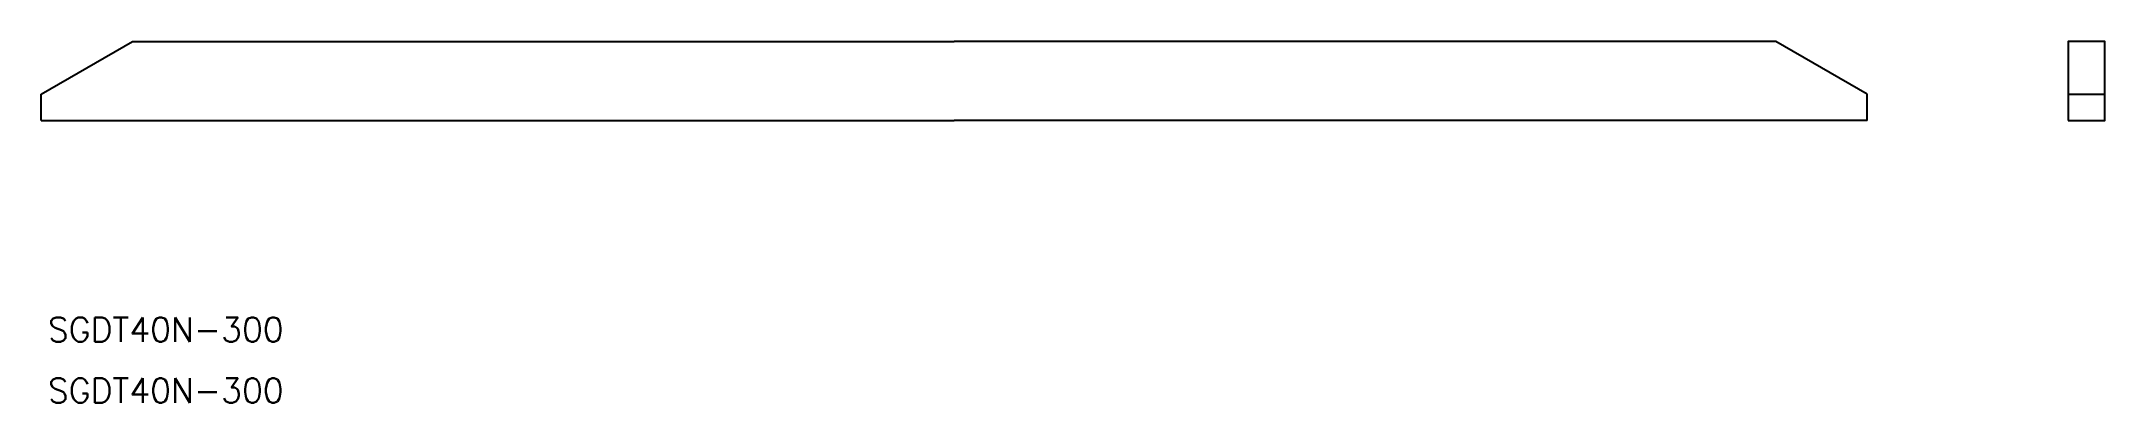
# Model space of a CAD drawing. Extents: x 0 to 339, y 0 to 59.
import ezdxf

# ---------------------------------------------------------------- set-up
doc = ezdxf.new("R2010")
doc.units = 0
doc.layers.get('0').update_dxf_attribs({"linetype": 'CONTINUOUS'})
doc.styles.get("Standard").update_dxf_attribs({"font": 'txt', "bigfont": 'BIGFONT'})

msp = doc.modelspace()

# ---------------------------------------------------------------- linework, layer by layer
at = {"color": 7, "linetype": 'CONTINUOUS'}
for p, q in [((0, 50.62), (15, 59.28)), ((15, 59.28), (150, 59.28)), ((285, 59.28), (150, 59.28)), ((300, 50.62), (285, 59.28)), ((0, 46.28), (0, 50.62)), ((300, 46.28), (300, 50.62)), ((333.01, 50.62), (339.01, 50.62)), ((0, 46.28), (150, 46.28)), ((300, 46.28), (150, 46.28))]:
    msp.add_line(p, q, dxfattribs=at)
msp.add_lwpolyline([(333.01, 46.28), (339.01, 46.28), (339.01, 59.28), (333.01, 59.28)], close=True, dxfattribs=at)

# ---------------------------------------------------------------- texts
for p in [(1.09, 10), (1.09, 0)]:
    msp.add_text('SGDT40N-300', height=4, dxfattribs=at).set_placement(p)

doc.saveas('drawing.dxf')
